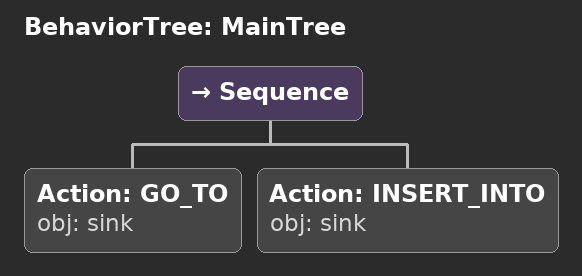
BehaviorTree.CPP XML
<root main_tree_to_execute="MainTree">
  <BehaviorTree ID="MainTree">
    <Sequence>
      <!-- Go to sink -->
      <Action ID="GO_TO" obj="sink" />
      <!-- Insert into sink -->
      <Action ID="INSERT_INTO" obj="sink" />
    </Sequence>
  </BehaviorTree>
</root>
